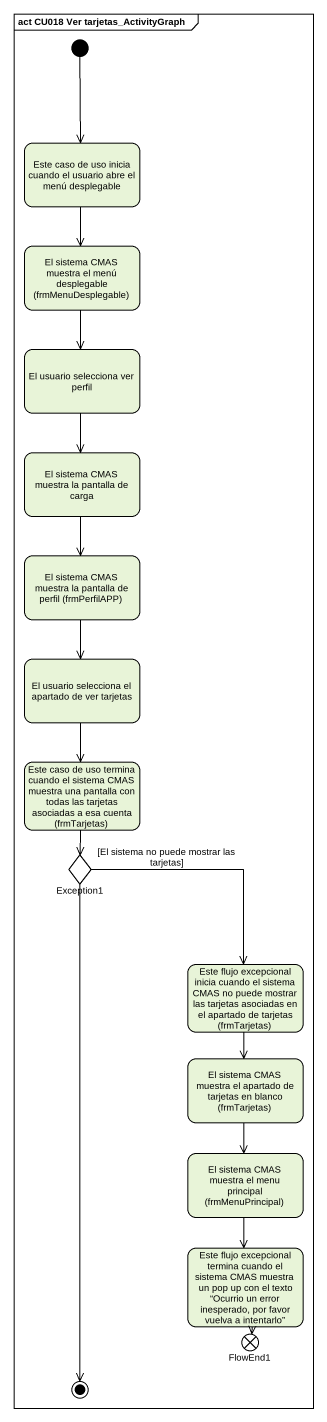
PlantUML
@startuml
mainframe act CU018 Ver tarjetas_ActivityGraph
hide empty description
state "Este caso de uso inicia cuando el usuario abre el menú desplegable" as Este_caso_de_uso_inicia
state "El sistema CMAS muestra el menú desplegable (frmMenuDesplegable)" as El_sistema_CMAS_muestra_el
state "El usuario selecciona ver perfil" as El_usuario_selecciona_ver
state "El sistema CMAS muestra la pantalla de carga" as El_sistema_CMAS_muestra_la
state "El sistema CMAS muestra la pantalla de perfil (frmPerfilAPP)" as El_sistema_CMAS_muestra_la_2
state "El usuario selecciona el apartado de ver tarjetas" as El_usuario_selecciona_el
state "Este caso de uso termina cuando el sistema CMAS muestra una pantalla con todas las tarjetas asociadas a esa cuenta (frmTarjetas)" as Este_caso_de_uso_termina
state Exception1 <<choice>>
state "Este flujo excepcional inicia cuando el sistema CMAS no puede mostrar las tarjetas asociadas en el apartado de tarjetas (frmTarjetas)" as Este_flujo_excepcional
state "El sistema CMAS muestra el apartado de tarjetas en blanco (frmTarjetas)" as El_sistema_CMAS_muestra_el_2
state "El sistema CMAS muestra el menu principal (frmMenuPrincipal)" as El_sistema_CMAS_muestra_el_3
state "Este flujo excepcional termina cuando el sistema CMAS muestra un pop up con el texto “Ocurrio un error inesperado, por favor vuelva a intentarlo”" as Este_flujo_excepcional_2
state FlowEnd1 <<end>>
[*] --> Este_caso_de_uso_inicia
Este_caso_de_uso_inicia --> El_sistema_CMAS_muestra_el
El_sistema_CMAS_muestra_el --> El_usuario_selecciona_ver
El_usuario_selecciona_ver --> El_sistema_CMAS_muestra_la
El_sistema_CMAS_muestra_la --> El_sistema_CMAS_muestra_la_2
El_sistema_CMAS_muestra_la_2 --> El_usuario_selecciona_el
El_usuario_selecciona_el --> Este_caso_de_uso_termina
Este_caso_de_uso_termina --> Exception1
Exception1 --> Este_flujo_excepcional : [El sistema no puede mostrar las tarjetas]
Este_flujo_excepcional --> El_sistema_CMAS_muestra_el_2
El_sistema_CMAS_muestra_el_2 --> El_sistema_CMAS_muestra_el_3
El_sistema_CMAS_muestra_el_3 --> Este_flujo_excepcional_2
Este_flujo_excepcional_2 --> FlowEnd1
Exception1 --> [*]
@enduml
